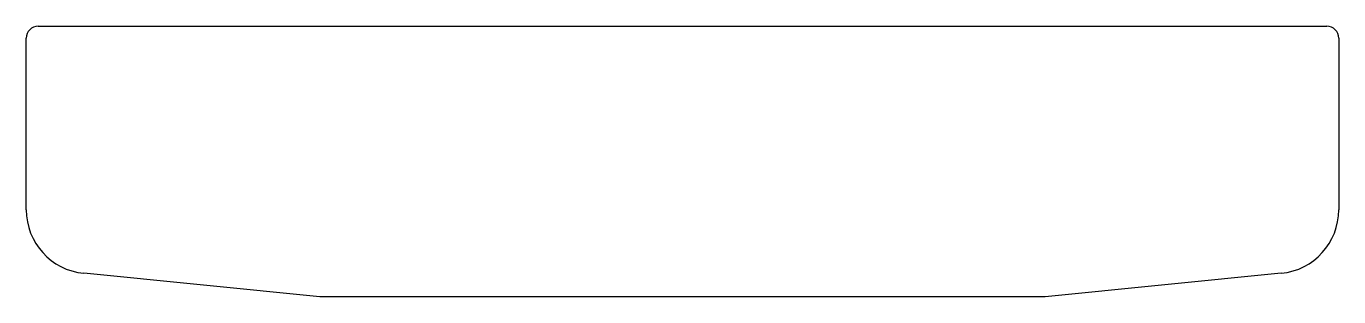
# Model space of a CAD drawing. Header units: millimetres. Extents: x -317 to 317, y -196 to -65.
import ezdxf

# ---------------------------------------------------------------- set-up
doc = ezdxf.new("R2010")
doc.units = ezdxf.units.MM

msp = doc.modelspace()

# ---------------------------------------------------------------- linework, layer by layer
for p, q in [((-311, -65), (311, -65)), ((-316.8, -153.63), (-316.8, -70.8)), ((316.8, -70.8), (316.8, -153.63)), ((-175.08, -195.6), (-289.04, -184.28)), ((289.04, -184.28), (175.08, -195.6)), ((175, -195.6), (-175, -195.6))]:
    msp.add_line(p, q)
for centre, radius, start, end in [((-311, -70.8), 5.8, 90, 180), ((311, -70.8), 5.8, 360, 450), ((-286, -153.63), 30.8, 180, 264.32964), ((286, -153.63), 30.8, 275.67036, 360), ((-175, -194.8), 0.8, 264.32964, 270), ((175, -194.8), 0.8, -90, -84.32964)]:
    msp.add_arc(centre, radius, start, end)

doc.saveas('drawing.dxf')
